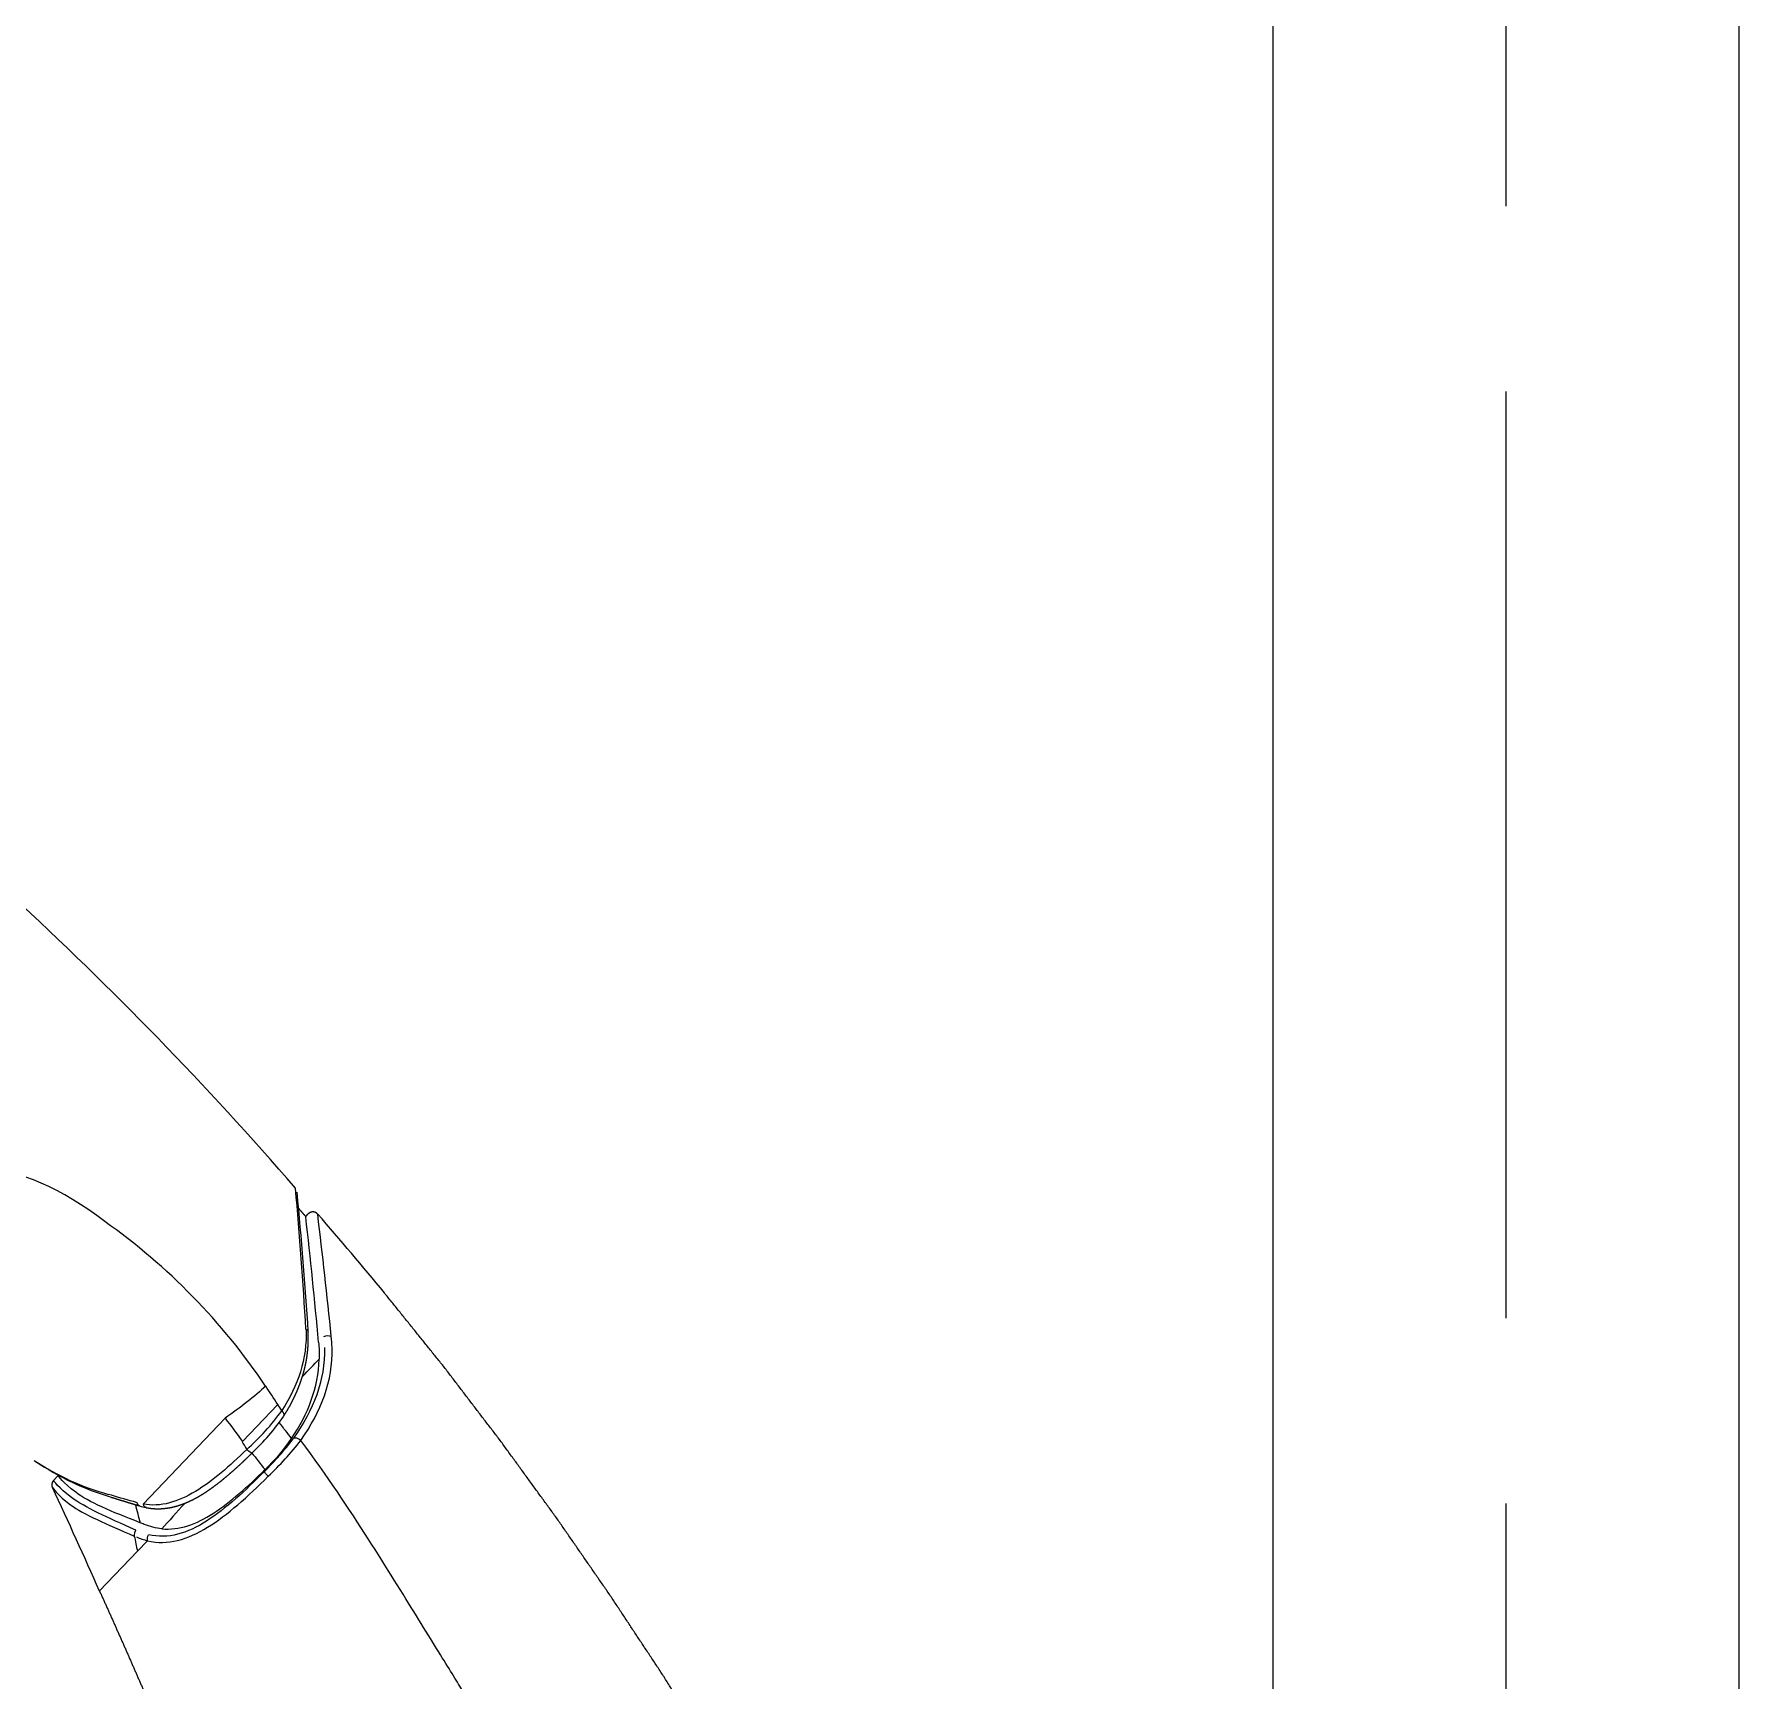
# Model space of a CAD drawing. Header units: millimetres. Extents: x 5066 to 5486, y -1867 to -1273.
# Drawn here: x 5394.02 to 5410.11, y -1582.11 to -1566.57 of the extents above; entities that cross this region are included whole.
import ezdxf

# ---------------------------------------------------------------- set-up
doc = ezdxf.new("R2010")
doc.units = ezdxf.units.MM
doc.header["$LTSCALE"] = 7
doc.header["$MEASUREMENT"] = 0
doc.linetypes.add('CENTER', pattern=[2, 1.25, -0.25, 0.25, -0.25])
doc.layers.add('CL', color=1, linetype='CENTER')
doc.layers.add('DWG', color=7, linetype='CONTINUOUS')

msp = doc.modelspace()

# ---------------------------------------------------------------- linework, layer by layer
at = {"layer": 'CL', "color": 1, "linetype": 'CENTER'}
msp.add_line((5407.912, -1527.939), (5407.912, -1726.342), dxfattribs=at)
at = {"layer": 'DWG'}
for p, q in [((5405.712, -1558.242), (5405.712, -1593.345)), ((5410.112, -1558.242), (5410.112, -1603.301)), ((5396.582, -1577.728), (5396.606, -1577.703)), ((5396.317, -1579.503), (5395.984, -1579.852)), ((5395.82, -1579.632), (5395.046, -1580.443)), ((5394.201, -1580.22), (5394.244, -1580.174)), ((5394.243, -1580.175), (5394.238, -1580.165)), ((5395.088, -1580.789), (5394.992, -1580.889)), ((5394.992, -1580.889), (5394.635, -1581.263))]:
    msp.add_line(p, q, dxfattribs=at)
for centre, radius, start, end in [((5371.01, -1599.506), 33.689, 40.8709, 47.4174), ((5339.145, -1582.384), 57.551, 3.57819, 4.90693), ((5358.578, -1581.199), 38.102, 3.5873, 5.5756), ((5346.285, -1583.461), 50.622, 5.1545, 6.5019), ((5367.049, -1603.457), 39.269, 39.5569, 40.9789), ((5324.446, -1586.323), 72.761, 5.88796, 6.80188), ((5391.191, -1582.706), 6.043, 33.9629, 54.6888), ((5394.41, -1578.132), 2.415, 311.9716, 323.7078), ((5394.632, -1578.414), 2.114, 312.9738, 325.4968), ((5394.415, -1578.304), 2.551, 314.152, 323.4744), ((5394.812, -1578.671), 2.002, 313.7843, 324.8065), ((5394.17, -1578), 2.998, 313.3286, 322.0923), ((5395.365, -1578.015), 2.424, 236.2341, 254.5649), ((5395.442, -1577.984), 2.493, 235.5972, 253.7399), ((5350.182, -1600.892), 48.593, 23.824, 25.0885), ((5395.205, -1579.836), 0.654, 252.8644, 258.3686)]:
    msp.add_arc(centre, radius, start, end, dxfattribs=at)
at = {"layer": 'DWG', "extrusion": (0, 0, -1)}
for centre, major_axis, ratio, start_param, end_param in [((5396.544, -1578.819), (0.0599, 0.0032), 0.571005, -0.811613, 0.000157), ((5396.783, -1578.889), (0.0596, 0.0072), 0.593591, 4.258692, 5.512722), ((5395.03, -1580.403), (0.0175, 0.0574), 0.648753, 3.141597, 4.045905)]:
    msp.add_ellipse(centre, major_axis=major_axis, ratio=ratio, start_param=start_param, end_param=end_param, dxfattribs=at)
at = {"layer": 'DWG'}
for points, degree in [([(5394.685, -1577.774), (5394.278, -1577.462), (5393.872, -1577.289), (5393.53, -1577.273)], 3), ([(5396.584, -1578.792), (5396.597, -1579.074), (5396.507, -1579.324), (5396.356, -1579.561)], 3), ([(5396.759, -1578.964), (5396.766, -1579.279), (5396.652, -1579.555), (5396.465, -1579.822)], 3), ([(5396.535, -1579.842), (5396.726, -1579.568), (5396.84, -1579.285), (5396.83, -1578.966)], 3), ([(5396.703, -1578.913), (5396.708, -1578.967), (5396.71, -1579.021), (5396.709, -1579.074)], 3), ([(5396.448, -1579.825), (5396.604, -1579.589), (5396.701, -1579.346), (5396.709, -1579.074)], 3), ([(5396.551, -1579.238), (5396.606, -1579.181), (5396.659, -1579.126), (5396.709, -1579.074)], 3), ([(5396.204, -1579.329), (5396.105, -1579.421), (5395.961, -1579.534), (5395.82, -1579.632)], 3), ([(5396.317, -1579.503), (5396.279, -1579.445), (5396.242, -1579.387), (5396.204, -1579.329)], 3), ([(5396.356, -1579.561), (5396.343, -1579.541), (5396.33, -1579.522), (5396.317, -1579.503)], 3), ([(5395.82, -1579.632), (5395.876, -1579.704), (5395.93, -1579.777), (5395.984, -1579.852)], 3), ([(5396.448, -1579.825), (5396.41, -1579.775), (5396.371, -1579.725), (5396.331, -1579.674)], 3), ([(5396.374, -1579.611), (5396.381, -1579.599), (5396.375, -1579.577), (5396.356, -1579.561)], 3), ([(5396.536, -1579.842), (5396.513, -1579.823), (5396.481, -1579.814), (5396.465, -1579.823)], 3), ([(5395.98, -1579.856), (5395.994, -1579.878), (5396.009, -1579.902), (5396.026, -1579.928)], 3), ([(5396.073, -1579.962), (5396.068, -1579.964), (5396.047, -1579.949), (5396.026, -1579.928)], 3), ([(5396.073, -1579.962), (5396.112, -1580.009), (5396.154, -1580.061), (5396.197, -1580.117)], 3), ([(5396.228, -1580.181), (5396.208, -1580.161), (5396.193, -1580.141), (5396.192, -1580.135)], 3), ([(5394.744, -1580.378), (5394.781, -1580.389), (5394.818, -1580.401), (5394.855, -1580.412), (5394.894, -1580.424), (5394.933, -1580.436), (5394.972, -1580.448), (5395.013, -1580.46)], 1), ([(5394.973, -1580.448), (5394.988, -1580.505), (5395.003, -1580.562), (5395.017, -1580.619)], 3), ([(5395.046, -1580.443), (5395.05, -1580.461), (5395.061, -1580.471), (5395.074, -1580.473)], 3), ([(5395.442, -1580.434), (5395.362, -1580.522), (5395.289, -1580.603), (5395.223, -1580.676)], 3), ([(5395.057, -1580.635), (5395.044, -1580.629), (5395.03, -1580.624), (5395.017, -1580.619)], 3), ([(5395.222, -1580.676), (5395.167, -1580.67), (5395.112, -1580.656), (5395.057, -1580.635)], 3), ([(5394.976, -1580.688), (5394.965, -1580.705), (5394.96, -1580.728), (5394.963, -1580.745)], 3), ([(5394.963, -1580.745), (5394.973, -1580.793), (5394.983, -1580.841), (5394.992, -1580.889)], 3), ([(5394.984, -1580.753), (5395.018, -1580.768), (5395.053, -1580.78), (5395.088, -1580.789)], 3), ([(5395.088, -1580.789), (5395.084, -1580.771), (5395.088, -1580.749), (5395.098, -1580.732)], 3)]:
    msp.add_open_spline(points, degree=degree, dxfattribs=at)
for points, degree, knots in [([(5396.582, -1577.728), (5396.555, -1577.698), (5396.529, -1577.668), (5396.513, -1577.649)], 1, [0, 0, 0.2007924, 0.4015847, 0.5241252, 0.5241252]), ([(5396.694, -1577.705), (5396.69, -1577.701), (5396.685, -1577.697), (5396.679, -1577.693), (5396.674, -1577.69), (5396.668, -1577.688), (5396.661, -1577.686), (5396.655, -1577.685), (5396.648, -1577.685), (5396.642, -1577.685), (5396.635, -1577.686), (5396.629, -1577.688), (5396.623, -1577.691), (5396.617, -1577.694), (5396.612, -1577.698), (5396.607, -1577.702), (5396.606, -1577.703)], 1, [0, 0, 0.0323844, 0.0647688, 0.0971533, 0.1296618, 0.1621703, 0.1946788, 0.2271839, 0.259689, 0.2921941, 0.3246995, 0.3572048, 0.3897101, 0.4222154, 0.4547208, 0.4872261, 0.4969339, 0.4969339]), ([(5408.941, -1601.42), (5408.827, -1601.107), (5408.712, -1600.794), (5408.596, -1600.482), (5408.479, -1600.17), (5408.362, -1599.858), (5408.244, -1599.546), (5408.118, -1599.216), (5407.991, -1598.887), (5407.864, -1598.557), (5407.735, -1598.229), (5407.606, -1597.9), (5407.476, -1597.572), (5407.345, -1597.244), (5407.213, -1596.916), (5407.08, -1596.589), (5406.947, -1596.262), (5406.812, -1595.936), (5406.677, -1595.61), (5406.541, -1595.284), (5406.404, -1594.959), (5406.266, -1594.633), (5406.128, -1594.309), (5405.988, -1593.984), (5405.635, -1593.167), (5405.277, -1592.35), (5404.915, -1591.533), (5404.548, -1590.717), (5404.175, -1589.903), (5403.795, -1589.092), (5403.408, -1588.284), (5403.012, -1587.48), (5402.607, -1586.682), (5402.192, -1585.889), (5401.766, -1585.103), (5401.329, -1584.324), (5400.88, -1583.554), (5400.417, -1582.792), (5399.941, -1582.039), (5399.45, -1581.297), (5398.944, -1580.567), (5398.421, -1579.848), (5397.882, -1579.142), (5397.324, -1578.449)], 1, [0, 0, 1.666711, 3.333423, 5.000134, 6.666846, 8.333557, 10.000268, 11.765396, 13.530523, 15.29565, 17.060777, 18.825904, 20.591032, 22.356159, 24.121286, 25.886413, 27.651541, 29.416668, 31.181795, 32.946922, 34.71205, 36.477177, 38.242304, 40.007431, 44.454441, 48.901451, 53.348461, 57.795472, 62.242482, 66.689492, 71.136502, 75.583512, 80.030522, 84.477532, 88.924542, 93.371552, 97.818562, 102.265572, 106.712582, 111.159592, 115.606602, 120.053613, 124.500623, 128.947633, 128.947633]), ([(5396.374, -1579.611), (5396.395, -1579.578), (5396.415, -1579.545), (5396.434, -1579.511), (5396.452, -1579.477), (5396.469, -1579.443), (5396.485, -1579.408), (5396.501, -1579.374), (5396.515, -1579.338), (5396.529, -1579.303), (5396.54, -1579.27), (5396.551, -1579.237), (5396.561, -1579.203), (5396.57, -1579.169), (5396.578, -1579.135), (5396.585, -1579.1), (5396.591, -1579.066), (5396.596, -1579.03), (5396.6, -1578.995), (5396.603, -1578.96), (5396.605, -1578.924), (5396.606, -1578.888), (5396.605, -1578.852), (5396.604, -1578.816)], 1, [0, 0, 0.236683, 0.473366, 0.710049, 0.946733, 1.183416, 1.420099, 1.656782, 1.893465, 2.130148, 2.348286, 2.566423, 2.784561, 3.002698, 3.220835, 3.438973, 3.65711, 3.875248, 4.093385, 4.311522, 4.52966, 4.747797, 4.965935, 5.184072, 5.184072]), ([(5396.83, -1578.966), (5396.83, -1578.966), (5396.83, -1578.966), (5396.83, -1578.966), (5396.829, -1578.931), (5396.827, -1578.895), (5396.823, -1578.859)], 3, [0, 0, 0, 0, 0.000088, 0.000088, 0.000088, 1, 1, 1, 1]), ([(5396.025, -1579.928), (5395.863, -1580.084), (5395.703, -1580.225), (5395.378, -1580.422), (5395.21, -1580.474), (5395.046, -1580.443)], 3, [0.0006537, 0.0006537, 0.0006537, 0.0006537, 0.5, 0.5, 0.9997619, 0.9997619, 0.9997619, 0.9997619]), ([(5395.073, -1580.476), (5395.096, -1580.48), (5395.118, -1580.483), (5395.141, -1580.485), (5395.163, -1580.487), (5395.186, -1580.487), (5395.208, -1580.487), (5395.231, -1580.485), (5395.253, -1580.483), (5395.276, -1580.48), (5395.298, -1580.477), (5395.322, -1580.472), (5395.347, -1580.466), (5395.371, -1580.459), (5395.395, -1580.451), (5395.419, -1580.443), (5395.443, -1580.434), (5395.467, -1580.424), (5395.49, -1580.413), (5395.514, -1580.402), (5395.537, -1580.39), (5395.564, -1580.375), (5395.59, -1580.36), (5395.616, -1580.344), (5395.642, -1580.327), (5395.668, -1580.309), (5395.694, -1580.291), (5395.72, -1580.272), (5395.746, -1580.253), (5395.772, -1580.233), (5395.798, -1580.212), (5395.823, -1580.191), (5395.851, -1580.167), (5395.879, -1580.143), (5395.907, -1580.119), (5395.935, -1580.093), (5395.963, -1580.068), (5395.991, -1580.042), (5396.018, -1580.016), (5396.046, -1579.989), (5396.074, -1579.962)], 1, [0, 0, 0.145759, 0.291517, 0.437276, 0.583035, 0.728794, 0.874552, 1.020311, 1.16607, 1.311829, 1.457587, 1.616887, 1.776187, 1.935487, 2.094787, 2.254086, 2.413386, 2.572686, 2.731986, 2.891286, 3.050585, 3.23025, 3.409915, 3.58958, 3.769245, 3.948909, 4.128574, 4.308239, 4.487904, 4.667569, 4.847233, 5.026898, 5.223118, 5.419337, 5.615557, 5.811777, 6.007996, 6.204216, 6.400435, 6.596655, 6.792875, 6.792875]), ([(5408.054, -1601.798), (5407.725, -1600.925), (5407.36, -1600.004), (5406.754, -1598.557), (5406.542, -1598.064), (5406.209, -1597.308), (5406.095, -1597.053), (5405.92, -1596.668), (5405.832, -1596.474), (5405.742, -1596.278), (5405.697, -1596.18), (5405.677, -1596.137), (5405.663, -1596.106), (5405.655, -1596.09), (5405.527, -1595.813), (5405.353, -1595.441), (5405.007, -1594.72), (5404.877, -1594.452), (5404.661, -1594.01), (5404.585, -1593.856), (5404.466, -1593.616), (5404.425, -1593.534), (5404.341, -1593.367), (5404.297, -1593.278), (5403.989, -1592.665), (5403.731, -1592.164), (5403.372, -1591.475), (5403.257, -1591.256), (5403.091, -1590.943), (5403.01, -1590.791), (5402.919, -1590.619), (5402.88, -1590.548), (5402.855, -1590.5), (5402.847, -1590.486), (5401.634, -1588.225), (5400.59, -1586.425), (5399.701, -1584.923), (5399.631, -1584.805), (5399.497, -1584.58), (5399.43, -1584.467), (5399.229, -1584.131), (5399.095, -1583.907), (5398.693, -1583.24), (5398.426, -1582.8), (5398.126, -1582.309), (5398.083, -1582.24), (5398.061, -1582.204), (5398.049, -1582.184), (5398.007, -1582.116), (5397.974, -1582.061), (5397.855, -1581.868), (5397.753, -1581.701), (5397.499, -1581.292), (5397.348, -1581.049), (5396.993, -1580.492), (5396.787, -1580.178), (5396.535, -1579.842)], 3, [0, 0, 0, 0, 0.125, 0.125, 0.1875, 0.1875, 0.21875, 0.21875, 0.234375, 0.2421875, 0.2421875, 0.2460938, 0.2460938, 0.25, 0.25, 0.3125, 0.3125, 0.34375, 0.34375, 0.359375, 0.359375, 0.3671875, 0.3671875, 0.375, 0.375, 0.4375, 0.4375, 0.46875, 0.46875, 0.484375, 0.4921875, 0.4960938, 0.4960938, 0.5, 0.5, 0.75, 0.75, 0.765625, 0.765625, 0.78125, 0.78125, 0.8125, 0.8125, 0.875, 0.875, 0.8828125, 0.8828125, 0.890625, 0.890625, 0.90625, 0.90625, 0.9375, 0.9375, 0.96875, 0.96875, 0.9999967, 0.9999967, 0.9999967, 0.9999967]), ([(5394.017, -1580.031), (5394.02, -1580.034), (5394.023, -1580.036), (5394.025, -1580.038), (5394.026, -1580.039), (5394.027, -1580.039), (5394.028, -1580.04), (5394.029, -1580.041), (5394.029, -1580.041), (5394.03, -1580.041), (5394.03, -1580.041), (5394.031, -1580.042), (5394.031, -1580.042), (5394.032, -1580.042), (5394.035, -1580.044), (5394.038, -1580.046), (5394.041, -1580.048), (5394.046, -1580.051), (5394.052, -1580.054), (5394.058, -1580.057), (5394.065, -1580.062), (5394.074, -1580.067), (5394.083, -1580.072), (5394.093, -1580.078), (5394.103, -1580.084), (5394.115, -1580.091), (5394.128, -1580.099), (5394.141, -1580.107), (5394.156, -1580.116), (5394.171, -1580.125), (5394.187, -1580.135), (5394.204, -1580.145), (5394.222, -1580.156), (5394.238, -1580.165)], 1, [0, 0, 0.019685, 0.03937, 0.051891, 0.063782, 0.071896, 0.080011, 0.095154, 0.107308, 0.119463, 0.14588, 0.172298, 0.251444, 0.33059, 0.80535, 1.09047, 1.375591, 1.660712, 1.945832, 2.230953, 2.518459, 2.805965, 3.093471, 3.380977, 3.668483, 3.95599, 4.243496, 4.531002, 4.818508, 5.106014, 5.39352, 5.681026, 5.968532, 6.207792, 6.207792]), ([(5396.192, -1580.134), (5396.009, -1580.318), (5395.827, -1580.487), (5395.465, -1580.719), (5395.28, -1580.777), (5395.098, -1580.732)], 3, [0.0000001, 0.0000001, 0.0000001, 0.0000001, 0.5, 0.5, 1, 1, 1, 1]), ([(5395.223, -1580.676), (5395.386, -1580.693), (5395.548, -1580.633), (5395.872, -1580.424), (5396.034, -1580.278), (5396.196, -1580.118)], 3, [0, 0, 0, 0, 0.5, 0.5, 0.9989403, 0.9989403, 0.9989403, 0.9989403]), ([(5394.201, -1580.22), (5394.197, -1580.225), (5394.193, -1580.23), (5394.19, -1580.236), (5394.187, -1580.242), (5394.186, -1580.248), (5394.185, -1580.255), (5394.184, -1580.261), (5394.185, -1580.268), (5394.186, -1580.274), (5394.186, -1580.278), (5394.188, -1580.281), (5394.189, -1580.285), (5394.19, -1580.286), (5394.19, -1580.287)], 1, [0, 0, 0.0324197, 0.0648393, 0.097259, 0.1297878, 0.1623167, 0.1948455, 0.2272873, 0.2597291, 0.2921709, 0.3115937, 0.3310164, 0.3524989, 0.3641202, 0.3757416, 0.3757416]), ([(5394.19, -1580.287), (5394.191, -1580.289), (5394.237, -1580.358), (5394.485, -1580.541), (5394.703, -1580.634), (5394.963, -1580.745)], 3, [0.5026074, 0.5026074, 0.5026074, 0.5026074, 0.75, 0.75, 1, 1, 1, 1]), ([(5394.976, -1580.688), (5394.711, -1580.569), (5394.494, -1580.473), (5394.246, -1580.289), (5394.201, -1580.22), (5394.201, -1580.22)], 3, [0, 0, 0, 0, 0.25, 0.25, 0.4999214, 0.4999214, 0.4999214, 0.4999214]), ([(5395.017, -1580.619), (5394.747, -1580.514), (5394.53, -1580.423), (5394.29, -1580.241), (5394.244, -1580.174), (5394.244, -1580.174)], 3, [0, 0, 0, 0, 0.25, 0.25, 0.4992844, 0.4992844, 0.4992844, 0.4992844]), ([(5395.088, -1580.789), (5395.276, -1580.836), (5395.467, -1580.779), (5395.844, -1580.545), (5396.034, -1580.371), (5396.228, -1580.181)], 3, [0, 0, 0, 0, 0.5, 0.5, 0.9997735, 0.9997735, 0.9997735, 0.9997735]), ([(5394.99, -1580.43), (5394.979, -1580.426), (5394.967, -1580.423), (5394.956, -1580.42), (5394.873, -1580.397), (5394.794, -1580.374), (5394.72, -1580.352)], 3, [0, 0, 0, 0, 0.1184252, 0.1184252, 0.1184252, 0.9992536, 0.9992536, 0.9992536, 0.9992536]), ([(5394.635, -1581.263), (5394.752, -1581.524), (5394.868, -1581.785), (5394.983, -1582.047), (5395.097, -1582.309), (5395.211, -1582.571), (5395.324, -1582.833), (5395.436, -1583.096), (5395.56, -1583.387), (5395.682, -1583.678), (5395.804, -1583.97), (5395.924, -1584.262), (5396.044, -1584.554), (5396.163, -1584.847), (5396.281, -1585.14), (5396.398, -1585.434), (5396.514, -1585.728), (5396.629, -1586.022), (5396.743, -1586.316), (5396.856, -1586.611), (5396.968, -1586.907), (5397.08, -1587.203), (5397.19, -1587.499), (5397.3, -1587.795), (5397.408, -1588.092), (5397.516, -1588.389), (5397.623, -1588.686), (5398.124, -1590.089), (5398.626, -1591.492), (5399.131, -1592.893), (5399.641, -1594.293), (5400.159, -1595.69), (5400.686, -1597.083), (5401.225, -1598.472), (5401.776, -1599.856)], 1, [0, 0, 1.42864, 2.85728, 4.28592, 5.71456, 7.1432, 8.57184, 10.00048, 11.580121, 13.159763, 14.739404, 16.319045, 17.898687, 19.478328, 21.05797, 22.637611, 24.217252, 25.796894, 27.376535, 28.956176, 30.535818, 32.115459, 33.695101, 35.274742, 36.854383, 38.434025, 40.013666, 47.461626, 54.909587, 62.357547, 69.805508, 77.253468, 84.701429, 92.149389, 99.59735, 99.59735])]:
    msp.add_open_spline(points, degree=degree, knots=knots, dxfattribs=at)

doc.saveas('drawing.dxf')
